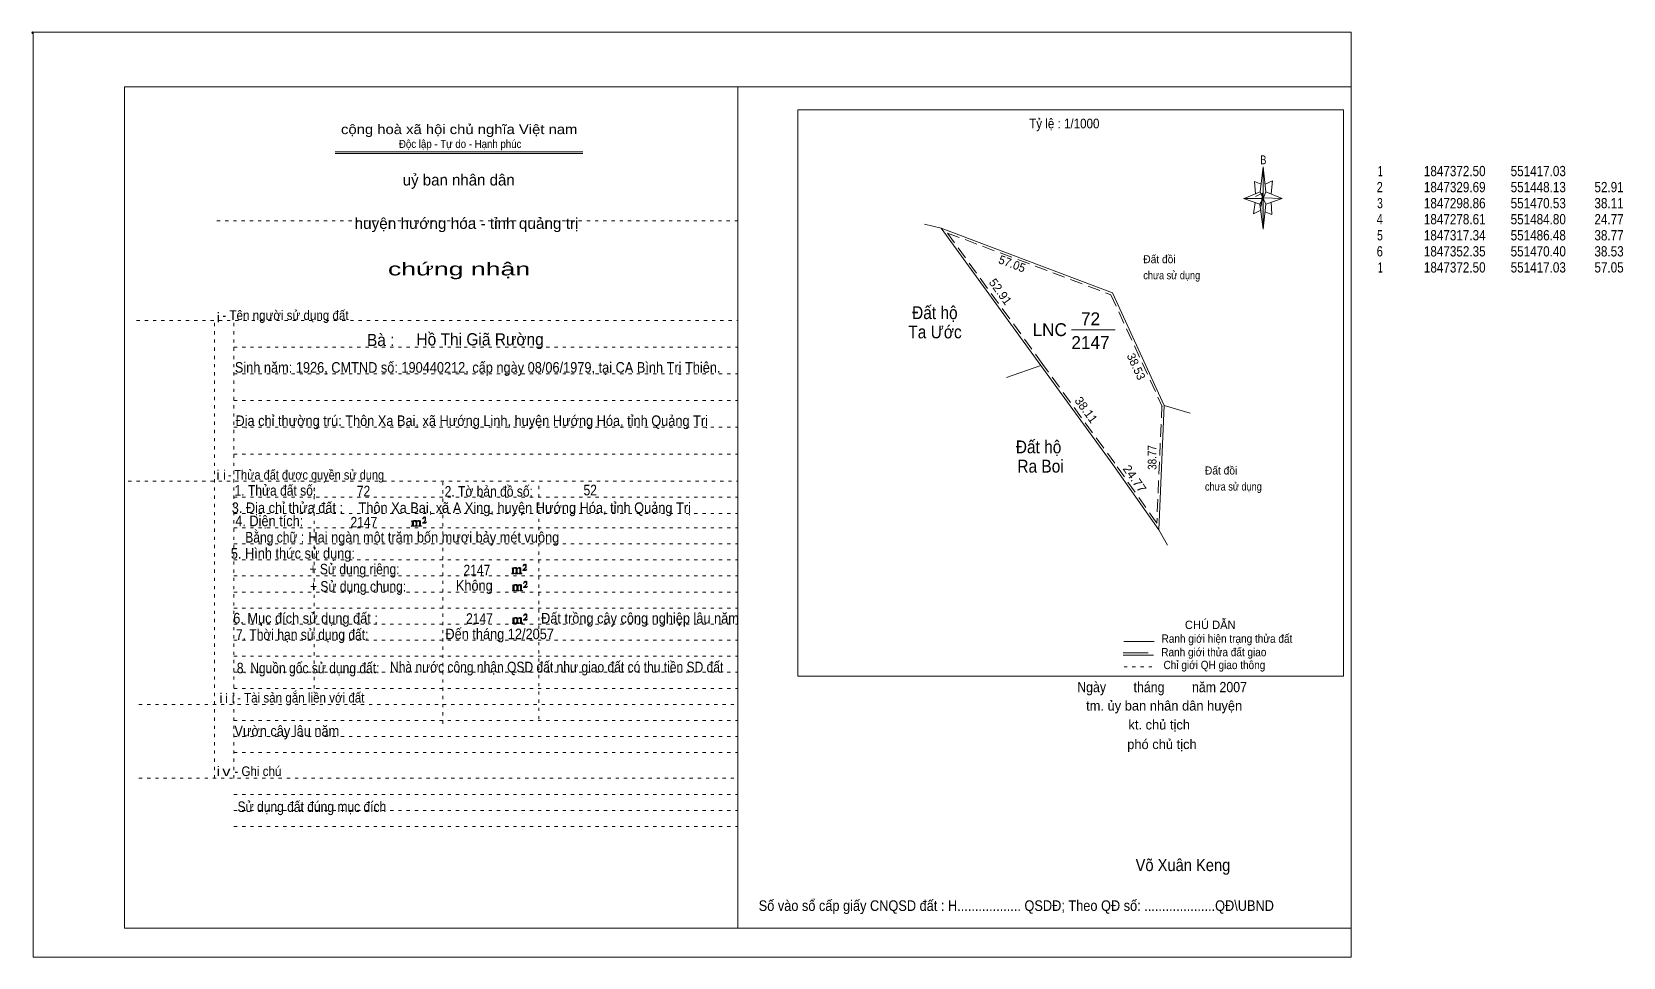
# Model space of a CAD drawing. Header units: centimetres. Extents: x -1.6 to 48, y -3.3 to 25.5.
import ezdxf
from ezdxf.enums import TextEntityAlignment as Align

# ---------------------------------------------------------------- set-up
doc = ezdxf.new("R2010")
doc.units = ezdxf.units.CM
doc.header["$LTSCALE"] = 0.13
for name, pattern in [('DOTTED', [1.5, 0.3, -1.2]), ('LONG_DASHED', [7.5, 6, -1.5]), ('MEDIUM_DASHED', [4.5, 3, -1.5])]:
    doc.linetypes.add(name, pattern=pattern)
for name, color, linetype, lineweight in [('1', 7, 'DOTTED', 13), ('10', 7, 'Continuous', 13), ('13', 7, 'Continuous', 13), ('4', 7, 'Continuous', 13), ('5', 7, 'Continuous', 13), ('50', 7, 'Continuous', 13)]:
    doc.layers.add(name, color=color, linetype=linetype, lineweight=lineweight)
doc.layers.add('25', color=7, linetype='Continuous')
doc.layers.add('30', color=7, linetype='Continuous')

msp = doc.modelspace()

# ---------------------------------------------------------------- hatches: boundary and pattern name
at = {"layer": '5'}
msp.add_hatch(color=256, dxfattribs=at).paths.add_polyline_path([(36.77, 20.31), (36.77, 19.35), (36.67, 20.13)])
at = {"layer": '50'}
for points in [[(10.27, 10.13), (10.27, 10.12), (10.27, 10.11), (10.25, 10.11), (10.24, 10.11), (10.24, 10.1), (10.33, 10.1), (10.33, 10.11), (10.32, 10.11), (10.31, 10.11), (10.31, 10.12), (10.31, 10.13), (10.31, 10.24), (10.31, 10.25), (10.32, 10.26), (10.34, 10.26), (10.35, 10.26), (10.36, 10.26), (10.37, 10.25), (10.39, 10.22), (10.39, 10.13), (10.37, 10.12), (10.37, 10.11), (10.36, 10.11), (10.35, 10.11), (10.35, 10.1), (10.44, 10.1), (10.44, 10.11), (10.43, 10.11), (10.42, 10.11), (10.42, 10.12), (10.42, 10.13), (10.42, 10.24), (10.44, 10.26), (10.45, 10.26), (10.46, 10.26), (10.49, 10.26), (10.49, 10.25), (10.5, 10.24), (10.5, 10.22), (10.5, 10.13), (10.5, 10.12), (10.49, 10.11), (10.49, 10.11), (10.47, 10.11), (10.47, 10.1), (10.56, 10.1), (10.56, 10.11), (10.55, 10.11), (10.54, 10.11), (10.53, 10.12), (10.53, 10.13), (10.53, 10.2), (10.53, 10.25), (10.53, 10.26), (10.52, 10.27), (10.5, 10.28), (10.47, 10.28), (10.46, 10.28), (10.44, 10.27), (10.41, 10.25), (10.41, 10.26), (10.4, 10.28), (10.39, 10.28), (10.37, 10.28), (10.35, 10.28), (10.34, 10.28), (10.32, 10.26), (10.31, 10.26), (10.31, 10.25), (10.31, 10.25), (10.31, 10.26), (10.31, 10.28), (10.24, 10.26), (10.24, 10.26), (10.25, 10.26), (10.27, 10.25), (10.27, 10.24), (10.27, 10.23)], [(10.69, 10.19), (10.72, 10.24), (10.72, 10.24), (10.71, 10.22), (10.69, 10.22), (10.68, 10.22), (10.63, 10.22), (10.66, 10.26), (10.67, 10.27), (10.69, 10.28), (10.69, 10.3), (10.69, 10.32), (10.69, 10.34), (10.69, 10.35), (10.69, 10.37), (10.68, 10.38), (10.67, 10.38), (10.66, 10.39), (10.65, 10.39), (10.63, 10.38), (10.63, 10.38), (10.62, 10.37), (10.61, 10.35), (10.59, 10.33), (10.61, 10.33), (10.61, 10.35), (10.62, 10.35), (10.63, 10.36), (10.65, 10.36), (10.66, 10.36), (10.67, 10.35), (10.68, 10.35), (10.68, 10.32), (10.68, 10.3), (10.66, 10.28), (10.66, 10.26), (10.65, 10.25), (10.59, 10.2), (10.59, 10.19)], [(13.39, 8.66), (13.39, 8.65), (13.39, 8.64), (13.38, 8.64), (13.37, 8.64), (13.37, 8.62), (13.45, 8.62), (13.45, 8.64), (13.44, 8.64), (13.43, 8.64), (13.43, 8.65), (13.43, 8.66), (13.43, 8.77), (13.43, 8.78), (13.44, 8.79), (13.47, 8.79), (13.48, 8.79), (13.49, 8.79), (13.5, 8.78), (13.51, 8.74), (13.51, 8.66), (13.5, 8.65), (13.5, 8.64), (13.49, 8.64), (13.48, 8.64), (13.48, 8.62), (13.57, 8.62), (13.57, 8.64), (13.55, 8.64), (13.54, 8.64), (13.54, 8.65), (13.54, 8.66), (13.54, 8.77), (13.57, 8.79), (13.58, 8.79), (13.59, 8.79), (13.61, 8.79), (13.61, 8.78), (13.62, 8.77), (13.62, 8.74), (13.62, 8.66), (13.62, 8.65), (13.61, 8.64), (13.61, 8.64), (13.6, 8.64), (13.6, 8.62), (13.69, 8.62), (13.69, 8.64), (13.67, 8.64), (13.66, 8.64), (13.65, 8.65), (13.65, 8.66), (13.65, 8.73), (13.65, 8.78), (13.65, 8.79), (13.64, 8.8), (13.62, 8.81), (13.6, 8.81), (13.59, 8.81), (13.57, 8.8), (13.53, 8.78), (13.53, 8.79), (13.52, 8.81), (13.51, 8.81), (13.5, 8.81), (13.48, 8.81), (13.47, 8.81), (13.44, 8.79), (13.43, 8.79), (13.43, 8.78), (13.43, 8.78), (13.43, 8.79), (13.43, 8.81), (13.37, 8.79), (13.37, 8.79), (13.38, 8.79), (13.39, 8.78), (13.39, 8.77), (13.39, 8.76)], [(13.82, 8.72), (13.84, 8.77), (13.84, 8.77), (13.83, 8.74), (13.82, 8.74), (13.81, 8.74), (13.75, 8.74), (13.79, 8.79), (13.8, 8.8), (13.82, 8.81), (13.82, 8.83), (13.82, 8.84), (13.82, 8.87), (13.82, 8.88), (13.82, 8.9), (13.81, 8.91), (13.8, 8.91), (13.79, 8.92), (13.77, 8.92), (13.75, 8.91), (13.75, 8.91), (13.74, 8.9), (13.73, 8.88), (13.72, 8.86), (13.73, 8.86), (13.73, 8.88), (13.74, 8.88), (13.75, 8.89), (13.77, 8.89), (13.79, 8.89), (13.8, 8.88), (13.81, 8.88), (13.81, 8.84), (13.81, 8.83), (13.79, 8.81), (13.79, 8.79), (13.77, 8.78), (13.72, 8.73), (13.72, 8.72)], [(13.41, 8.12), (13.41, 8.11), (13.41, 8.1), (13.4, 8.1), (13.39, 8.1), (13.39, 8.09), (13.48, 8.09), (13.48, 8.1), (13.47, 8.1), (13.45, 8.1), (13.45, 8.11), (13.45, 8.12), (13.45, 8.23), (13.45, 8.24), (13.47, 8.26), (13.49, 8.26), (13.5, 8.26), (13.51, 8.26), (13.52, 8.24), (13.53, 8.21), (13.53, 8.12), (13.52, 8.11), (13.52, 8.1), (13.51, 8.1), (13.5, 8.1), (13.5, 8.09), (13.59, 8.09), (13.59, 8.1), (13.58, 8.1), (13.57, 8.1), (13.57, 8.11), (13.57, 8.12), (13.57, 8.23), (13.59, 8.26), (13.6, 8.26), (13.61, 8.26), (13.63, 8.26), (13.63, 8.24), (13.64, 8.23), (13.64, 8.21), (13.64, 8.12), (13.64, 8.11), (13.63, 8.1), (13.63, 8.1), (13.62, 8.1), (13.62, 8.09), (13.71, 8.09), (13.71, 8.1), (13.7, 8.1), (13.69, 8.1), (13.67, 8.11), (13.67, 8.12), (13.67, 8.2), (13.67, 8.24), (13.67, 8.26), (13.66, 8.27), (13.64, 8.28), (13.62, 8.28), (13.61, 8.28), (13.59, 8.27), (13.55, 8.24), (13.55, 8.26), (13.54, 8.28), (13.53, 8.28), (13.52, 8.28), (13.5, 8.28), (13.49, 8.28), (13.47, 8.26), (13.45, 8.26), (13.45, 8.24), (13.45, 8.24), (13.45, 8.26), (13.45, 8.28), (13.39, 8.26), (13.39, 8.26), (13.4, 8.26), (13.41, 8.24), (13.41, 8.23), (13.41, 8.22)], [(13.84, 8.19), (13.86, 8.23), (13.86, 8.23), (13.85, 8.21), (13.84, 8.21), (13.83, 8.21), (13.77, 8.21), (13.81, 8.26), (13.82, 8.27), (13.84, 8.28), (13.84, 8.3), (13.84, 8.31), (13.84, 8.33), (13.84, 8.34), (13.84, 8.37), (13.83, 8.38), (13.82, 8.38), (13.81, 8.39), (13.8, 8.39), (13.77, 8.38), (13.77, 8.38), (13.76, 8.37), (13.75, 8.34), (13.74, 8.32), (13.75, 8.32), (13.75, 8.34), (13.76, 8.34), (13.77, 8.36), (13.8, 8.36), (13.81, 8.36), (13.82, 8.34), (13.83, 8.34), (13.83, 8.31), (13.83, 8.3), (13.81, 8.28), (13.81, 8.26), (13.8, 8.24), (13.74, 8.2), (13.74, 8.19)], [(13.41, 7.11), (13.41, 7.1), (13.41, 7.09), (13.4, 7.09), (13.39, 7.09), (13.39, 7.07), (13.47, 7.07), (13.47, 7.09), (13.46, 7.09), (13.45, 7.09), (13.45, 7.1), (13.45, 7.11), (13.45, 7.22), (13.45, 7.23), (13.46, 7.24), (13.49, 7.24), (13.5, 7.24), (13.51, 7.24), (13.52, 7.23), (13.53, 7.19), (13.53, 7.11), (13.52, 7.1), (13.52, 7.09), (13.51, 7.09), (13.5, 7.09), (13.5, 7.07), (13.59, 7.07), (13.59, 7.09), (13.57, 7.09), (13.56, 7.09), (13.56, 7.1), (13.56, 7.11), (13.56, 7.22), (13.59, 7.24), (13.6, 7.24), (13.61, 7.24), (13.63, 7.24), (13.63, 7.23), (13.64, 7.22), (13.64, 7.19), (13.64, 7.11), (13.64, 7.1), (13.63, 7.09), (13.63, 7.09), (13.62, 7.09), (13.62, 7.07), (13.71, 7.07), (13.71, 7.09), (13.69, 7.09), (13.68, 7.09), (13.67, 7.1), (13.67, 7.11), (13.67, 7.18), (13.67, 7.23), (13.67, 7.24), (13.66, 7.25), (13.64, 7.26), (13.62, 7.26), (13.61, 7.26), (13.59, 7.25), (13.55, 7.23), (13.55, 7.24), (13.54, 7.26), (13.53, 7.26), (13.52, 7.26), (13.5, 7.26), (13.49, 7.26), (13.46, 7.24), (13.45, 7.24), (13.45, 7.23), (13.45, 7.23), (13.45, 7.24), (13.45, 7.26), (13.39, 7.24), (13.39, 7.24), (13.4, 7.24), (13.41, 7.23), (13.41, 7.22), (13.41, 7.21)], [(13.84, 7.17), (13.86, 7.22), (13.86, 7.22), (13.85, 7.19), (13.84, 7.19), (13.83, 7.19), (13.77, 7.19), (13.81, 7.24), (13.82, 7.25), (13.84, 7.26), (13.84, 7.28), (13.84, 7.29), (13.84, 7.32), (13.84, 7.33), (13.84, 7.35), (13.83, 7.36), (13.82, 7.36), (13.81, 7.37), (13.79, 7.37), (13.77, 7.36), (13.77, 7.36), (13.76, 7.35), (13.75, 7.33), (13.74, 7.31), (13.75, 7.31), (13.75, 7.33), (13.76, 7.33), (13.77, 7.34), (13.79, 7.34), (13.81, 7.34), (13.82, 7.33), (13.83, 7.33), (13.83, 7.29), (13.83, 7.28), (13.81, 7.26), (13.81, 7.24), (13.79, 7.23), (13.74, 7.18), (13.74, 7.17)]]:
    msp.add_hatch(color=256, dxfattribs=at).paths.add_polyline_path(points)

# ---------------------------------------------------------------- linework, layer by layer
at = {"layer": '1', "linetype": 'Continuous'}
for p, q in [((1.31, -2.42), (1.31, 23.78)), ((1.31, 23.78), (39.51, 23.78)), ((20.41, -2.42), (20.41, 23.78)), ((39.51, -2.42), (39.51, 23.78)), ((7.87, 21.76), (15.58, 21.76)), ((7.87, 21.71), (15.59, 21.71)), ((36.67, 20.13), (36.16, 20.3)), ((1.31, -2.42), (39.51, -2.42))]:
    msp.add_line(p, q, dxfattribs=at)
at = {"layer": '1'}
for p, q in [((4.19, 19.61), (20.41, 19.61)), ((1.69, 16.51), (20.41, 16.51)), ((4.11, 2.25), (4.11, 16.51)), ((4.72, 2.25), (4.72, 16.51)), ((4.72, 15.68), (20.41, 15.68)), ((4.72, 14.84), (20.41, 14.84)), ((4.72, 14.01), (20.41, 14.01)), ((4.72, 13.18), (20.41, 13.18)), ((4.72, 12.34), (20.41, 12.34)), ((1.43, 11.5), (20.41, 11.5)), ((7.22, 5.05), (7.22, 11.5)), ((11.22, 3.95), (11.22, 11.5)), ((14.22, 4.09), (14.22, 11.5)), ((4.72, 11), (20.41, 11)), ((4.72, 10.5), (20.41, 10.5)), ((4.72, 10.05), (20.41, 10.05)), ((4.72, 9.55), (20.41, 9.55)), ((4.72, 9.05), (20.41, 9.05)), ((4.72, 8.55), (20.41, 8.55)), ((4.72, 8.05), (20.41, 8.05)), ((4.72, 7.55), (20.41, 7.55)), ((4.72, 7.05), (20.41, 7.05)), ((4.72, 6.55), (20.41, 6.55)), ((4.72, 6.05), (20.41, 6.05)), ((4.72, 5.55), (20.41, 5.55)), ((4.72, 5.05), (20.41, 5.05)), ((1.76, 4.55), (20.41, 4.55)), ((4.72, 4.05), (20.41, 4.05)), ((4.72, 3.55), (20.41, 3.55)), ((4.72, 3.05), (20.41, 3.05)), ((1.76, 2.25), (20.41, 2.25)), ((4.72, 1.75), (20.41, 1.75)), ((4.72, 1.25), (20.41, 1.25)), ((4.72, 0.75), (20.41, 0.75))]:
    msp.add_line(p, q, dxfattribs=at)
at = {"layer": '1', "linetype": 'Continuous'}
msp.add_lwpolyline([(-1.53, -3.32), (39.51, -3.32), (39.51, 25.48), (-1.53, 25.48)], close=True, dxfattribs=at)
msp.add_lwpolyline([(36.68, 19.93), (36.47, 19.83), (36.52, 20.18)], dxfattribs=at)
at = {"layer": '10'}
for p, q in [((26.23, 19.51), (26.74, 19.38)), ((29.85, 15.1), (26.74, 19.38)), ((29.85, 15.1), (28.78, 14.73)), ((33.69, 13.86), (33.52, 9.99)), ((33.69, 13.86), (34.5, 13.62)), ((33.79, 9.51), (33.52, 9.99))]:
    msp.add_line(p, q, dxfattribs=at)
at = {"layer": '10', "linetype": 'MEDIUM_DASHED'}
for p, q in [((29.91, 15.14), (26.94, 19.23)), ((33.62, 13.86), (33.46, 10.2))]:
    msp.add_line(p, q, dxfattribs=at)
at = {"layer": '10'}
for points in [[(26.74, 19.38), (32.08, 17.37), (33.69, 13.86)], [(33.52, 9.99), (32.09, 12.02), (29.85, 15.1)]]:
    msp.add_lwpolyline(points, dxfattribs=at)
at = {"layer": '10', "linetype": 'MEDIUM_DASHED'}
for points in [[(26.94, 19.23), (32.03, 17.31), (33.63, 13.83)], [(33.46, 10.2), (32.15, 12.06), (29.91, 15.14)]]:
    msp.add_lwpolyline(points, dxfattribs=at)
at = {"layer": '13'}
msp.add_line((30.8, 16.22), (32.16, 16.22), dxfattribs=at)
at = {"layer": '4'}
for p, q in [((32.43, 6.51), (33.38, 6.51)), ((32.41, 6.08), (33.36, 6.08))]:
    msp.add_line(p, q, dxfattribs=at)
at = {"layer": '4', "linetype": 'LONG_DASHED'}
msp.add_line((32.41, 6.16), (33.36, 6.16), dxfattribs=at)
at = {"layer": '4', "linetype": 'DOTTED'}
msp.add_line((32.44, 5.72), (33.43, 5.72), dxfattribs=at)
at = {"layer": '4'}
msp.add_lwpolyline([(22.28, 23.07), (39.27, 23.07), (39.27, 5.43), (22.28, 5.43)], close=True, dxfattribs=at)
msp.add_circle((-1.55, 25.47), 0.025, dxfattribs=at)
at = {"layer": '5'}
for p, q in [((36.68, 20.51), (36.77, 21.29)), ((36.86, 20.51), (37.36, 20.31)), ((36.86, 20.13), (36.77, 19.35)), ((37.04, 19.81), (36.83, 19.89)), ((37.02, 20.19), (37.04, 19.81))]:
    msp.add_line(p, q, dxfattribs=at)
for points in [[(36.71, 20.75), (36.5, 20.83), (36.53, 20.45)], [(36.84, 20.75), (37.06, 20.85), (37.02, 20.45)], [(36.77, 20.31), (36.68, 20.51), (36.18, 20.31)], [(36.53, 20.37), (36.75, 20.47), (36.71, 20.07)], [(36.77, 20.31), (36.86, 20.13), (37.36, 20.31)]]:
    msp.add_lwpolyline(points, dxfattribs=at)
for points in [[(36.77, 21.29), (36.86, 20.51), (36.77, 20.31)], [(36.77, 20.31), (36.18, 20.31), (36.68, 20.51), (36.86, 20.13), (37.36, 20.31), (36.77, 20.33)], [(36.77, 20.31), (36.77, 19.35), (36.67, 20.13)]]:
    msp.add_lwpolyline(points, close=True, dxfattribs=at)
at = {"layer": '50'}
for points in [[(10.27, 10.13), (10.27, 10.12), (10.27, 10.11), (10.25, 10.11), (10.24, 10.11), (10.24, 10.1), (10.33, 10.1), (10.33, 10.11), (10.32, 10.11), (10.31, 10.11), (10.31, 10.12), (10.31, 10.13), (10.31, 10.24), (10.31, 10.25), (10.32, 10.26), (10.34, 10.26), (10.35, 10.26), (10.36, 10.26), (10.37, 10.25), (10.39, 10.22), (10.39, 10.13), (10.37, 10.12), (10.37, 10.11), (10.36, 10.11), (10.35, 10.11), (10.35, 10.1), (10.44, 10.1), (10.44, 10.11), (10.43, 10.11), (10.42, 10.11), (10.42, 10.12), (10.42, 10.13), (10.42, 10.24), (10.44, 10.26), (10.45, 10.26), (10.46, 10.26), (10.49, 10.26), (10.49, 10.25), (10.5, 10.24), (10.5, 10.22), (10.5, 10.13), (10.5, 10.12), (10.49, 10.11), (10.49, 10.11), (10.47, 10.11), (10.47, 10.1), (10.56, 10.1), (10.56, 10.11), (10.55, 10.11), (10.54, 10.11), (10.53, 10.12), (10.53, 10.13), (10.53, 10.2), (10.53, 10.25), (10.53, 10.26), (10.52, 10.27), (10.5, 10.28), (10.47, 10.28), (10.46, 10.28), (10.44, 10.27), (10.41, 10.25), (10.41, 10.26), (10.4, 10.28), (10.39, 10.28), (10.37, 10.28), (10.35, 10.28), (10.34, 10.28), (10.32, 10.26), (10.31, 10.26), (10.31, 10.25), (10.31, 10.25), (10.31, 10.26), (10.31, 10.28), (10.24, 10.26), (10.24, 10.26), (10.25, 10.26), (10.27, 10.25), (10.27, 10.24), (10.27, 10.23)], [(10.69, 10.19), (10.72, 10.24), (10.72, 10.24), (10.71, 10.22), (10.69, 10.22), (10.68, 10.22), (10.63, 10.22), (10.66, 10.26), (10.67, 10.27), (10.69, 10.28), (10.69, 10.3), (10.69, 10.32), (10.69, 10.34), (10.69, 10.35), (10.69, 10.37), (10.68, 10.38), (10.67, 10.38), (10.66, 10.39), (10.65, 10.39), (10.63, 10.38), (10.63, 10.38), (10.62, 10.37), (10.61, 10.35), (10.59, 10.33), (10.61, 10.33), (10.61, 10.35), (10.62, 10.35), (10.63, 10.36), (10.65, 10.36), (10.66, 10.36), (10.67, 10.35), (10.68, 10.35), (10.68, 10.32), (10.68, 10.3), (10.66, 10.28), (10.66, 10.26), (10.65, 10.25), (10.59, 10.2), (10.59, 10.19)], [(13.39, 8.66), (13.39, 8.65), (13.39, 8.64), (13.38, 8.64), (13.37, 8.64), (13.37, 8.62), (13.45, 8.62), (13.45, 8.64), (13.44, 8.64), (13.43, 8.64), (13.43, 8.65), (13.43, 8.66), (13.43, 8.77), (13.43, 8.78), (13.44, 8.79), (13.47, 8.79), (13.48, 8.79), (13.49, 8.79), (13.5, 8.78), (13.51, 8.74), (13.51, 8.66), (13.5, 8.65), (13.5, 8.64), (13.49, 8.64), (13.48, 8.64), (13.48, 8.62), (13.57, 8.62), (13.57, 8.64), (13.55, 8.64), (13.54, 8.64), (13.54, 8.65), (13.54, 8.66), (13.54, 8.77), (13.57, 8.79), (13.58, 8.79), (13.59, 8.79), (13.61, 8.79), (13.61, 8.78), (13.62, 8.77), (13.62, 8.74), (13.62, 8.66), (13.62, 8.65), (13.61, 8.64), (13.61, 8.64), (13.6, 8.64), (13.6, 8.62), (13.69, 8.62), (13.69, 8.64), (13.67, 8.64), (13.66, 8.64), (13.65, 8.65), (13.65, 8.66), (13.65, 8.73), (13.65, 8.78), (13.65, 8.79), (13.64, 8.8), (13.62, 8.81), (13.6, 8.81), (13.59, 8.81), (13.57, 8.8), (13.53, 8.78), (13.53, 8.79), (13.52, 8.81), (13.51, 8.81), (13.5, 8.81), (13.48, 8.81), (13.47, 8.81), (13.44, 8.79), (13.43, 8.79), (13.43, 8.78), (13.43, 8.78), (13.43, 8.79), (13.43, 8.81), (13.37, 8.79), (13.37, 8.79), (13.38, 8.79), (13.39, 8.78), (13.39, 8.77), (13.39, 8.76)], [(13.82, 8.72), (13.84, 8.77), (13.84, 8.77), (13.83, 8.74), (13.82, 8.74), (13.81, 8.74), (13.75, 8.74), (13.79, 8.79), (13.8, 8.8), (13.82, 8.81), (13.82, 8.83), (13.82, 8.84), (13.82, 8.87), (13.82, 8.88), (13.82, 8.9), (13.81, 8.91), (13.8, 8.91), (13.79, 8.92), (13.77, 8.92), (13.75, 8.91), (13.75, 8.91), (13.74, 8.9), (13.73, 8.88), (13.72, 8.86), (13.73, 8.86), (13.73, 8.88), (13.74, 8.88), (13.75, 8.89), (13.77, 8.89), (13.79, 8.89), (13.8, 8.88), (13.81, 8.88), (13.81, 8.84), (13.81, 8.83), (13.79, 8.81), (13.79, 8.79), (13.77, 8.78), (13.72, 8.73), (13.72, 8.72)], [(13.41, 8.12), (13.41, 8.11), (13.41, 8.1), (13.4, 8.1), (13.39, 8.1), (13.39, 8.09), (13.48, 8.09), (13.48, 8.1), (13.47, 8.1), (13.45, 8.1), (13.45, 8.11), (13.45, 8.12), (13.45, 8.23), (13.45, 8.24), (13.47, 8.26), (13.49, 8.26), (13.5, 8.26), (13.51, 8.26), (13.52, 8.24), (13.53, 8.21), (13.53, 8.12), (13.52, 8.11), (13.52, 8.1), (13.51, 8.1), (13.5, 8.1), (13.5, 8.09), (13.59, 8.09), (13.59, 8.1), (13.58, 8.1), (13.57, 8.1), (13.57, 8.11), (13.57, 8.12), (13.57, 8.23), (13.59, 8.26), (13.6, 8.26), (13.61, 8.26), (13.63, 8.26), (13.63, 8.24), (13.64, 8.23), (13.64, 8.21), (13.64, 8.12), (13.64, 8.11), (13.63, 8.1), (13.63, 8.1), (13.62, 8.1), (13.62, 8.09), (13.71, 8.09), (13.71, 8.1), (13.7, 8.1), (13.69, 8.1), (13.67, 8.11), (13.67, 8.12), (13.67, 8.2), (13.67, 8.24), (13.67, 8.26), (13.66, 8.27), (13.64, 8.28), (13.62, 8.28), (13.61, 8.28), (13.59, 8.27), (13.55, 8.24), (13.55, 8.26), (13.54, 8.28), (13.53, 8.28), (13.52, 8.28), (13.5, 8.28), (13.49, 8.28), (13.47, 8.26), (13.45, 8.26), (13.45, 8.24), (13.45, 8.24), (13.45, 8.26), (13.45, 8.28), (13.39, 8.26), (13.39, 8.26), (13.4, 8.26), (13.41, 8.24), (13.41, 8.23), (13.41, 8.22)], [(13.84, 8.19), (13.86, 8.23), (13.86, 8.23), (13.85, 8.21), (13.84, 8.21), (13.83, 8.21), (13.77, 8.21), (13.81, 8.26), (13.82, 8.27), (13.84, 8.28), (13.84, 8.3), (13.84, 8.31), (13.84, 8.33), (13.84, 8.34), (13.84, 8.37), (13.83, 8.38), (13.82, 8.38), (13.81, 8.39), (13.8, 8.39), (13.77, 8.38), (13.77, 8.38), (13.76, 8.37), (13.75, 8.34), (13.74, 8.32), (13.75, 8.32), (13.75, 8.34), (13.76, 8.34), (13.77, 8.36), (13.8, 8.36), (13.81, 8.36), (13.82, 8.34), (13.83, 8.34), (13.83, 8.31), (13.83, 8.3), (13.81, 8.28), (13.81, 8.26), (13.8, 8.24), (13.74, 8.2), (13.74, 8.19)], [(13.41, 7.11), (13.41, 7.1), (13.41, 7.09), (13.4, 7.09), (13.39, 7.09), (13.39, 7.07), (13.47, 7.07), (13.47, 7.09), (13.46, 7.09), (13.45, 7.09), (13.45, 7.1), (13.45, 7.11), (13.45, 7.22), (13.45, 7.23), (13.46, 7.24), (13.49, 7.24), (13.5, 7.24), (13.51, 7.24), (13.52, 7.23), (13.53, 7.19), (13.53, 7.11), (13.52, 7.1), (13.52, 7.09), (13.51, 7.09), (13.5, 7.09), (13.5, 7.07), (13.59, 7.07), (13.59, 7.09), (13.57, 7.09), (13.56, 7.09), (13.56, 7.1), (13.56, 7.11), (13.56, 7.22), (13.59, 7.24), (13.6, 7.24), (13.61, 7.24), (13.63, 7.24), (13.63, 7.23), (13.64, 7.22), (13.64, 7.19), (13.64, 7.11), (13.64, 7.1), (13.63, 7.09), (13.63, 7.09), (13.62, 7.09), (13.62, 7.07), (13.71, 7.07), (13.71, 7.09), (13.69, 7.09), (13.68, 7.09), (13.67, 7.1), (13.67, 7.11), (13.67, 7.18), (13.67, 7.23), (13.67, 7.24), (13.66, 7.25), (13.64, 7.26), (13.62, 7.26), (13.61, 7.26), (13.59, 7.25), (13.55, 7.23), (13.55, 7.24), (13.54, 7.26), (13.53, 7.26), (13.52, 7.26), (13.5, 7.26), (13.49, 7.26), (13.46, 7.24), (13.45, 7.24), (13.45, 7.23), (13.45, 7.23), (13.45, 7.24), (13.45, 7.26), (13.39, 7.24), (13.39, 7.24), (13.4, 7.24), (13.41, 7.23), (13.41, 7.22), (13.41, 7.21)], [(13.84, 7.17), (13.86, 7.22), (13.86, 7.22), (13.85, 7.19), (13.84, 7.19), (13.83, 7.19), (13.77, 7.19), (13.81, 7.24), (13.82, 7.25), (13.84, 7.26), (13.84, 7.28), (13.84, 7.29), (13.84, 7.32), (13.84, 7.33), (13.84, 7.35), (13.83, 7.36), (13.82, 7.36), (13.81, 7.37), (13.79, 7.37), (13.77, 7.36), (13.77, 7.36), (13.76, 7.35), (13.75, 7.33), (13.74, 7.31), (13.75, 7.31), (13.75, 7.33), (13.76, 7.33), (13.77, 7.34), (13.79, 7.34), (13.81, 7.34), (13.82, 7.33), (13.83, 7.33), (13.83, 7.29), (13.83, 7.28), (13.81, 7.26), (13.81, 7.24), (13.79, 7.23), (13.74, 7.18), (13.74, 7.17)]]:
    msp.add_lwpolyline(points, close=True, dxfattribs=at)

# ---------------------------------------------------------------- texts
at = {"layer": '1'}
for s, height, width, p in [('cộng hoà xã hội chủ nghĩa Việt nam', 0.3, 1.15, (11.735, 22.31)), ('Độc lập - Tự do - Hạnh phúc', 0.25, 0.9, (11.765, 21.88)), ('chứng nhận', 0.4, 1.55, (11.73, 17.91)), ('- Tên người sử dụng đất', 0.3, 0.9, (6.325, 16.52)), ('- Thửa đất được quyền sử dụng', 0.3, 0.85, (6.96, 11.55)), ('- Tài sản gắn liền với đất ', 0.3, 0.9, (6.85, 4.61)), ('v', 0.3, 1.3, (4.485, 2.32)), ('- Ghi chú', 0.3, 0.9, (5.465, 2.32))]:
    msp.add_text(s, height=height, dxfattribs=dict(at, width=width)).set_placement(p, align=Align.CENTER)
for s, height, p in [('uỷ ban nhân dân', 0.35, (11.72, 20.71)), ('i', 0.3, (4.235, 16.45)), ('i', 0.3, (4.225, 11.55)), ('i', 0.3, (4.425, 11.55)), ('i', 0.3, (4.315, 4.6)), ('i', 0.3, (4.485, 4.59)), ('i', 0.3, (4.695, 4.6)), ('i', 0.3, (4.235, 2.32))]:
    msp.add_text(s, height=height, dxfattribs=at).set_placement(p, align=Align.CENTER)
at = {"layer": '10', "width": 0.9}
for s, height, p in [('Tỷ lệ : 1/1000', 0.3, (30.58, 22.49)), ('Võ Xuân Keng', 0.38, (34.275, -0.64))]:
    msp.add_text(s, height=height, dxfattribs=at).set_placement(p, align=Align.CENTER)
at = {"layer": '10'}
for s, width, p in [('Đất đồi', 0.95, (33.04, 18.29)), ('chưa sử dụng', 0.85, (33.04, 17.79)), ('Đất đồi', 0.95, (34.96, 11.71)), ('chưa sử dụng', 0.85, (34.96, 11.21))]:
    msp.add_text(s, height=0.25, dxfattribs=dict(at, width=width)).set_placement(p)
at = {"layer": '13'}
msp.add_text('LNC', height=0.4, dxfattribs=at).set_placement((30.66, 16.02), align=Align.RIGHT)
for s, p in [('72', (31.1, 16.36)), ('2147', (30.8, 15.62))]:
    msp.add_text(s, height=0.4, dxfattribs=at).set_placement(p)
at = {"layer": '25', "width": 0.9}
for s, p in [('Đất hộ ', (26.615, 16.55)), ('Ta Ước ', (26.62, 15.95)), ('Đất hộ ', (29.845, 12.37)), ('Ra Boi', (29.84, 11.77))]:
    msp.add_text(s, height=0.4, dxfattribs=at).set_placement(p, align=Align.CENTER)
at = {"layer": '30'}
for s, width, p in [('1', 0.65, (40.5, 21)), ('1847372.50', 0.85, (43.7, 21)), ('551417.03', 0.85, (46.2, 21)), ('551417.03', 0.85, (46.2, 21)), ('2', 0.8, (40.5, 20.5)), ('1847329.69', 0.85, (43.7, 20.5)), ('551448.13', 0.85, (46.2, 20.5)), ('52.91', 0.85, (48, 20.5)), ('3', 0.75, (40.5, 20)), ('1847298.86', 0.85, (43.7, 20)), ('551470.53', 0.85, (46.2, 20)), ('38.11', 0.85, (48, 20)), ('1847278.61', 0.85, (43.7, 19.5)), ('551484.80', 0.85, (46.2, 19.5)), ('24.77', 0.85, (48, 19.5)), ('4', 0.8, (40.5, 19.5)), ('5', 0.75, (40.5, 19)), ('1847317.34', 0.85, (43.7, 19)), ('551486.48', 0.85, (46.2, 19)), ('38.77', 0.85, (48, 19)), ('6', 0.8, (40.5, 18.5)), ('1847352.35', 0.85, (43.7, 18.5)), ('551470.40', 0.85, (46.2, 18.5)), ('38.53', 0.85, (48, 18.5)), ('1', 0.65, (40.5, 18)), ('1847372.50', 0.85, (43.7, 18)), ('551417.03', 0.85, (46.2, 18)), ('57.05', 0.85, (48, 18))]:
    msp.add_text(s, height=0.32, dxfattribs=dict(at, width=width)).set_placement(p, align=Align.RIGHT)
for s, height, rotation, width, p in [('57.05', 0.2699, 339.316, 0.95, (28.907, 18.146)), ('38.77', 0.27, 90, 0.85, (33.45, 12.24)), ('24.77', 0.27, 305.172, 1.05, (32.66, 11.503))]:
    msp.add_text(s, height=height, rotation=rotation, dxfattribs=dict(at, width=width)).set_placement(p, align=Align.CENTER)
for s, height, rotation, p in [('52.91', 0.27, 305.997, (28.48, 17.324)), ('38.53', 0.26, 294.669, (32.7, 15.019)), ('38.11', 0.27, 306.001, (31.15, 13.644))]:
    msp.add_text(s, height=height, rotation=rotation, dxfattribs=at).set_placement(p, align=Align.CENTER)
at = {"layer": '4'}
msp.add_text('CHÚ DẪN', height=0.2591, dxfattribs=at).set_placement((35.125, 6.9), align=Align.CENTER)
at = {"layer": '4', "width": 0.9}
for s, p in [('Ranh giới hiện trạng thửa đất', (35.645, 6.47)), ('Ranh giới thửa đất giao ', (35.28, 6.05)), ('Chỉ giới QH giao thông', (35.255, 5.65))]:
    msp.add_text(s, height=0.2591, dxfattribs=at).set_placement(p, align=Align.CENTER)
at = {"layer": '5', "width": 0.75}
msp.add_text('B', height=0.276, dxfattribs=at).set_placement((36.78, 21.37), align=Align.CENTER)
at = {"layer": '50'}
for s, height, width, p in [('  huyện hướng hóa - tỉnh quảng trị', 0.34, 1.05, (11.83, 19.36)), ('Bà :', 0.38, 0.95, (9.29, 15.71)), ('Hồ Thị Giã Rường', 0.38, 0.95, (12.385, 15.73)), ('Sinh năm: 1926, CMTND số: 190440212, cấp ngày 08/06/1979, tại CA Bình Trị Thiên.', 0.33, 0.9, (12.31, 14.88)), ('Địa chỉ thường trú: Thôn Xa Bai, xã Hướng Linh, huyện Hướng Hóa, tỉnh Quảng Trị', 0.33, 0.9, (12.125, 13.22)), ('1. Thửa đất số:  ', 0.33, 0.85, (6.115, 11.05)), ('72', 0.33, 0.85, (8.755, 11.03)), ('2. Tờ bản đồ số:  ', 0.33, 0.85, (12.76, 11.02)), ('52', 0.33, 0.85, (15.815, 11.06)), ('3. Địa chỉ thửa đất : ', 0.33, 0.9, (6.44, 10.51)), ('4. Diện tích: ', 0.33, 0.9, (5.875, 10.1)), ('Thôn Xa Bai, xã A Xing, huyện Hướng Hóa, tỉnh Quảng Trị', 0.33, 0.9, (13.775, 10.51)), ('Bằng chữ :', 0.33, 0.85, (5.99, 9.59)), ('Hai ngàn một trăm bốn mươi bảy mét vuông', 0.33, 0.9, (10.945, 9.59)), ('2147', 0.33, 0.85, (8.765, 10.06)), ('5. Hình thức sử dụng:', 0.33, 0.9, (6.555, 9.09)), ('+ Sử dụng riêng:', 0.33, 0.85, (8.475, 8.6)), ('Không', 0.33, 0.9, (12.205, 8.09)), ('2147', 0.33, 0.85, (12.285, 8.57)), ('+ Sử dụng chung:', 0.33, 0.85, (8.585, 8.06)), ('6. Mục đích sử dụng đất :', 0.33, 0.9, (6.95, 7.07)), ('Đất trồng cây công nghiệp lâu năm', 0.33, 0.9, (17.365, 7.07)), ('Đến tháng 12/2057', 0.33, 0.9, (12.995, 6.58)), ('2147', 0.33, 0.85, (12.365, 7.06)), ('7. Thời hạn sử dụng đất:', 0.33, 0.85, (6.845, 6.56)), ('8. Nguồn gốc sử dụng đất:', 0.33, 0.85, (7.03, 5.52)), ('Nhà nước công nhận QSD đất như giao đất có thu tiền SD đất', 0.33, 0.85, (14.77, 5.55)), ('Ngày        tháng        năm 2007', 0.32, 0.9, (33.625, 4.93)), ('Vườn cây lâu năm', 0.33, 0.9, (6.365, 3.56)), ('Sử dụng đất đúng mục đích ', 0.33, 0.85, (7.2, 1.2)), ('Số vào sổ cấp giấy CNQSD đất : H.................. QSDĐ; Theo QĐ số: ....................QĐ\\UBND', 0.33, 0.9, (29.085, -1.88))]:
    msp.add_text(s, height=height, dxfattribs=dict(at, width=width)).set_placement(p, align=Align.CENTER)
for s, p in [('tm. ủy ban nhân dân huyện ', (33.745, 4.36)), ('kt. chủ tịch', (33.535, 3.77)), ('phó chủ tịch', (33.62, 3.16))]:
    msp.add_text(s, height=0.3, dxfattribs=at).set_placement(p, align=Align.CENTER)

doc.saveas('drawing.dxf')
